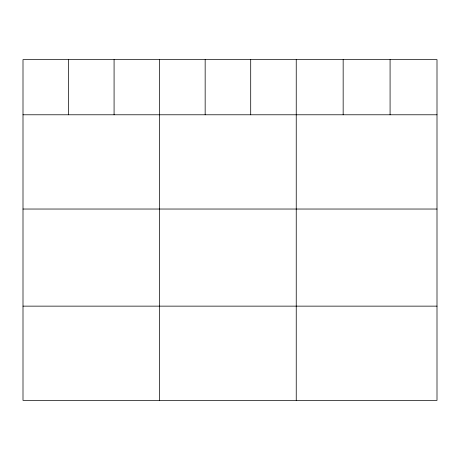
<?xml version="1.0" encoding="UTF-8"?>
<svg xmlns="http://www.w3.org/2000/svg" width="460" height="460" viewBox="0 0 460 460"><rect width="100%" height="100%" fill="white"/><g stroke="black" fill="none" stroke-linecap="round" stroke-linejoin="round"><path stroke-width="0.69" d="M437 114.781L437 400.39L23 400.39L23 59.61L437 59.61L437 114.781L23 114.781M23 209.035L437 209.035M23 306.141L437 306.141M390.08 59.61L390.08 114.781M343.16 59.61L343.16 114.781M296.24 59.61L296.24 400.39M250.7 59.61L250.7 114.781M205.16 59.61L205.16 114.781M159.62 59.61L159.62 400.39M114.08 59.61L114.08 114.781M68.54 59.61L68.54 114.781"/></g></svg>
